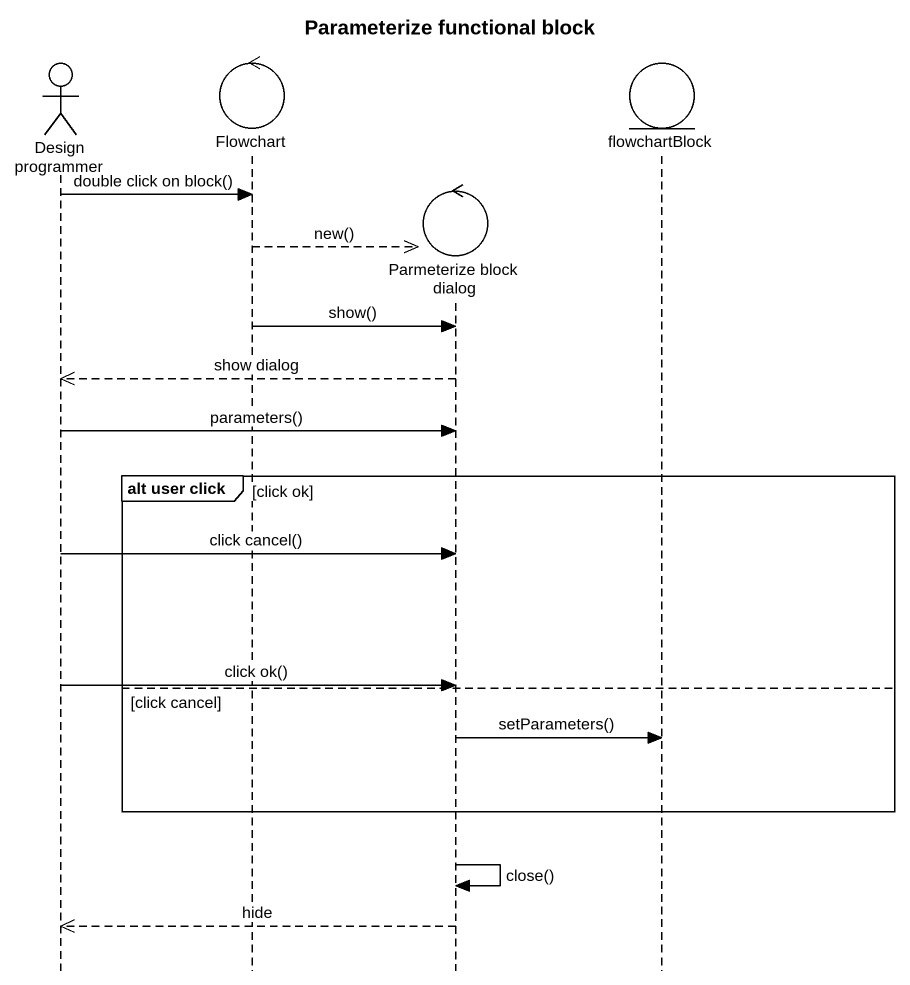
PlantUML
@startuml
title Parameterize functional block
hide footbox
actor "Design programmer" as Design_programmer
control Flowchart
control "Parmeterize block dialog" as Parmeterize_block_dialog
entity flowchartBlock

Design_programmer -> Flowchart : double click on block()
Flowchart -->> Parmeterize_block_dialog ** : new()
Flowchart -> Parmeterize_block_dialog : show()
Parmeterize_block_dialog -->> Design_programmer : show dialog
Design_programmer -> Parmeterize_block_dialog : parameters()
group alt user click [click ok]
  Design_programmer -> Parmeterize_block_dialog : click cancel()
  Design_programmer -> Parmeterize_block_dialog : click ok()
else click cancel
  Parmeterize_block_dialog -> flowchartBlock : setParameters()
end
Parmeterize_block_dialog -> Parmeterize_block_dialog : close()
Parmeterize_block_dialog -->> Design_programmer : hide
@enduml
